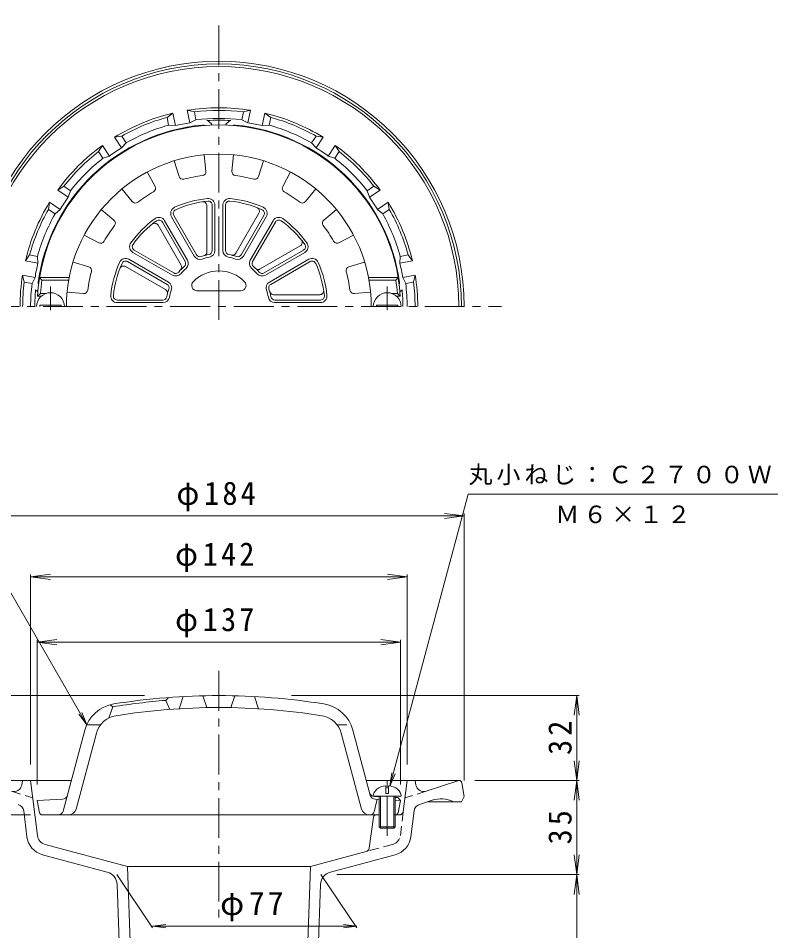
# Model space of a CAD drawing. Units: millimetres, scale not verified. Extents: x -259 to 223, y -346 to 343.
# Drawn here: x -113.6 to 172.8, y -1.2 to 342.8 of the extents above; entities that cross this region are included whole.
import ezdxf

# ---------------------------------------------------------------- set-up
doc = ezdxf.new("R2010")
doc.units = ezdxf.units.MM
doc.header["$LTSCALE"] = 3
doc.linetypes.add('CHAIN1', pattern=[8, 5, -1, 1, -1])
doc.linetypes.add('DASHED1', pattern=[1.8, 1.2, -0.6])
for name, color, linetype, lineweight in [('0-0_通り芯', 3, 'Continuous', 9), ('0-2_仕上', 6, 'Continuous', 9), ('0-4_その他', 7, 'Continuous', 9), ('0-5_寸法', 7, 'Continuous', 9)]:
    doc.layers.add(name, color=color, linetype=linetype, lineweight=lineweight)
doc.styles.add('ＭＳ ゴシック', font='')
doc.styles.get('ＭＳ ゴシック').set_extended_font_data('MS Gothic')

msp = doc.modelspace()

# ---------------------------------------------------------------- linework, layer by layer
at = {"layer": '0-0_通り芯', "linetype": 'CHAIN1'}
for p, q in [((-37.964, 229.104), (-37.964, 342.839)), ((-152.292, 234.1), (68.695, 234.1)), ((-37.964, 96.747), (-37.964, 3.79))]:
    msp.add_line(p, q, dxfattribs=at)
at = {"layer": '0-0_通り芯'}
for p, q in [((-57.513, 305.472), (-55.283, 307.073)), ((-54.344, 302.352), (-55.283, 307.073)), ((-47.215, 307.52), (-49.889, 308.146)), ((-46.628, 304.57), (-47.215, 307.52)), ((-29.3, 304.57), (-28.713, 307.52)), ((-28.713, 307.52), (-26.039, 308.146)), ((-26.978, 303.425), (-26.039, 308.146)), ((-18.415, 305.472), (-20.645, 307.073)), ((-56.927, 302.521), (-57.513, 305.472)), ((-29.3, 304.57), (-26.978, 303.425)), ((-19.001, 302.521), (-18.415, 305.472)), ((-56.927, 302.521), (-54.344, 302.352)), ((-74.607, 298.391), (-77.317, 297.947)), ((-72.936, 295.89), (-74.607, 298.391)), ((-2.992, 295.89), (-1.321, 298.391)), ((-1.321, 298.391), (1.389, 297.947)), ((-1.285, 293.944), (1.389, 297.947)), ((-83.338, 292.557), (-81.89, 294.891)), ((-81.667, 290.057), (-83.338, 292.557)), ((-79.216, 290.889), (-81.89, 294.891)), ((-2.992, 295.89), (-1.285, 293.944)), ((5.739, 290.057), (7.41, 292.557)), ((7.41, 292.557), (5.962, 294.891)), ((-81.667, 290.057), (-79.216, 290.889)), ((-96.421, 279.474), (-98.755, 278.027)), ((-93.92, 277.803), (-96.421, 279.474)), ((17.992, 277.803), (20.493, 279.474)), ((20.493, 279.474), (22.826, 278.027)), ((17.992, 277.803), (18.824, 275.352)), ((18.824, 275.352), (22.827, 278.027)), ((-102.254, 270.744), (-101.81, 273.454)), ((-97.808, 270.779), (-101.81, 273.454)), ((26.326, 270.744), (25.882, 273.454)), ((-99.754, 269.073), (-102.254, 270.744)), ((-99.754, 269.073), (-97.808, 270.779)), ((23.825, 269.073), (26.326, 270.744)), ((-109.335, 253.65), (-110.937, 251.42)), ((-106.385, 253.063), (-109.335, 253.65)), ((30.457, 253.063), (30.288, 250.48)), ((30.288, 250.48), (35.009, 251.42)), ((30.457, 253.063), (33.407, 253.65)), ((33.407, 253.65), (35.009, 251.42)), ((-111.383, 243.352), (-112.01, 246.025)), ((-107.289, 245.086), (-112.01, 246.025)), ((-108.433, 242.765), (-107.289, 245.086)), ((-108.433, 242.765), (-111.383, 243.352)), ((-93.588, 55.441), (-128.617, 55.441)), ((-111.964, 55.441), (-112.306, 53.718)), ((-106.417, 34.698), (-108.964, 55.441)), ((52.689, 55.441), (17.66, 55.441)), ((31.601, 43.758), (33.036, 55.441)), ((36.036, 55.441), (36.378, 53.718)), ((52.536, 55.441), (40.248, 51.449)), ((53.675, 54.606), (54.536, 49.441)), ((54.536, 49.441), (53.536, 47.441)), ((37.703, 46.416), (42.441, 47.956)), ((40.859, 47.441), (53.536, 47.441)), ((-111.58, 43.928), (-110.387, 34.211)), ((20.41, 41.587), (18.68, 29.88)), ((21.399, 42.441), (22.036, 42.441)), ((28.036, 42.441), (30.113, 42.441)), ((35.652, 43.928), (34.459, 34.211)), ((-103.482, 31.322), (-72.464, 23.011)), ((17.584, 28.651), (-3.464, 23.011)), ((-80.034, 20.898), (-104.517, 27.458)), ((4.106, 20.898), (28.589, 27.458)), ((-72.464, 23.011), (-3.464, 23.011)), ((-72.464, 23.011), (-67.414, -120.989)), ((-3.464, 23.011), (-8.514, -120.989)), ((-76.332, 16.247), (-71.414, -120.989)), ((0.404, 16.247), (-4.514, -120.989))]:
    msp.add_line(p, q, dxfattribs=at)
at = {"layer": '0-0_通り芯', "linetype": 'DASHED1'}
for p, q in [((-116.176, 51.449), (-108.154, 48.842)), ((40.248, 51.449), (32.226, 48.842)), ((30.489, 34.698), (31.601, 43.758)), ((27.554, 31.322), (17.584, 28.651))]:
    msp.add_line(p, q, dxfattribs=at)
at = {"layer": '0-0_通り芯'}
for points in [[(-46.628, 304.57), (-48.95, 303.425), (-49.889, 308.146)], [(-19.001, 302.521), (-21.584, 302.352), (-20.645, 307.073)], [(-72.936, 295.89), (-74.643, 293.944), (-77.317, 297.947)], [(5.739, 290.057), (3.288, 290.889), (5.962, 294.891)], [(-93.92, 277.803), (-94.752, 275.352), (-98.755, 278.027)], [(23.825, 269.073), (21.88, 270.779), (25.882, 273.454)], [(-106.385, 253.063), (-106.216, 250.481), (-110.937, 251.42)], [(32.505, 242.765), (31.361, 245.086), (36.082, 246.025)], [(32.505, 242.765), (35.455, 243.352), (36.082, 246.025)]]:
    msp.add_lwpolyline(points, dxfattribs=at)
for centre, radius, start, end in [((-37.964, 234.1), 92.5, 0, 180), ((-37.964, 234.1), 91.5, 0, 180), ((-37.964, 234.1), 90.5, 0, 180), ((-37.964, 234.1), 75, 103.3513, 121.64867), ((-37.964, 234.1), 75, 80.8513, 99.14867), ((-37.964, 234.1), 74, 82.8183, 97.18169), ((-37.964, 234.1), 75, 58.3513, 76.64867), ((-37.964, 234.1), 74, 105.3183, 119.68169), ((-37.964, 234.1), 70.19, 101.25, 103.49538), ((-37.964, 234.1), 70.19, 99.00459, 101.24998), ((-37.964, 234.1), 71, 82.99051, 97.00945), ((-37.964, 234.1), 70.325, 86.30556, 93.69443), ((-43.964, 300.559), 4, 29.91653, 68.45979), ((-31.964, 300.559), 4, 111.53987, 150.08347), ((-37.964, 234.1), 70.19, 78.75, 80.99538), ((-37.964, 234.1), 70.19, 76.50459, 78.74998), ((-37.964, 234.1), 74, 60.3183, 74.68169), ((-37.964, 234.1), 68.728, 95.15883, 172.2486), ((-37.964, 234.1), 71, 105.49051, 119.50945), ((-43.964, 300.559), 2, 67.10666, 95.15874), ((-31.964, 300.559), 2, 84.84123, 112.89334), ((-37.964, 234.1), 68.728, 7.7514, 84.84117), ((-37.964, 234.1), 71, 60.49051, 74.50945), ((-37.964, 234.1), 75, 125.8513, 144.14867), ((-37.964, 234.1), 74, 127.8183, 142.18169), ((-37.964, 234.1), 70.19, 123.75, 125.99538), ((-37.964, 234.1), 70.19, 121.50459, 123.74998), ((-37.964, 234.1), 70.19, 56.25, 58.49538), ((-37.964, 234.1), 70.19, 54.00459, 56.24998), ((-37.964, 234.1), 75, 35.8513, 54.14867), ((-37.964, 234.1), 74, 37.8183, 52.18169), ((-37.964, 234.1), 71, 127.99051, 142.00945), ((-37.964, 234.1), 71, 37.99051, 52.00945), ((-37.964, 234.1), 70.19, 144.00459, 146.24998), ((-37.964, 234.1), 70.19, 33.75, 35.99538), ((-37.964, 234.1), 75, 148.3513, 166.64867), ((-37.964, 234.1), 70.19, 146.25, 148.49538), ((-37.964, 234.1), 70.19, 31.50459, 33.74998), ((-37.964, 234.1), 75, 13.3513, 31.64867), ((-37.964, 234.1), 74, 150.3183, 164.68169), ((-37.964, 234.1), 71, 150.49051, 164.50945), ((-37.964, 234.1), 71, 15.49051, 29.50945), ((-37.964, 234.1), 74, 15.3183, 29.68169), ((-37.964, 234.1), 70.19, 168.75, 170.99538), ((-37.964, 234.1), 70.19, 166.50459, 168.74998), ((-37.964, 234.1), 70.19, 11.25, 13.49538), ((-37.964, 234.1), 70.19, 9.00459, 11.24998), ((-37.964, 234.1), 75, 170.8513, 180), ((-37.964, 234.1), 75, 0, 9.14867), ((-37.964, 234.1), 74, 172.8183, 180), ((-37.964, 234.1), 71, 172.99051, 180), ((-104.083, 243.101), 2, 172.24838, 200.29962), ((28.155, 243.101), 2, 339.70038, 7.75162), ((-37.964, 234.1), 71, 0, 7.00945), ((-37.964, 234.1), 74, 0, 7.18169), ((-37.964, 234.1), 69.403, 174.75266, 180), ((-104.083, 243.101), 4, 221.54225, 237.49084), ((28.155, 243.101), 4, 302.50916, 318.45775), ((-37.964, 234.1), 69.403, 0, 5.24734), ((52.689, 54.441), 1, 9.46233, 90), ((-115.249, 54.302), 3, 251.99994, 348.7693), ((39.321, 54.302), 3, 191.2307, 288.00006), ((45.84, 37.494), 11, 64.73082, 108), ((-114.558, 43.563), 3, 7.0009, 72), ((38.63, 43.563), 3, 108, 172.9991), ((21.399, 41.441), 1, 90, 171.59549), ((30.113, 43.941), 1.5, 270, 353.00104), ((-102.447, 35.186), 4, 187.0002, 254.99979), ((-102.447, 35.186), 8, 187.0002, 254.99979), ((26.519, 35.186), 8, 285.00021, 352.9998), ((17.196, 30.099), 1.5, 285.00024, 351.59529), ((-81.328, 16.068), 5, 2.05234, 74.99979), ((5.4, 16.068), 5, 105.00006, 177.94779)]:
    msp.add_arc(centre, radius, start, end, dxfattribs=at)
at = {"layer": '0-0_通り芯', "linetype": 'DASHED1'}
msp.add_arc((26.519, 35.186), 4, 285.00021, 352.9998, dxfattribs=at)
at = {"layer": '0-2_仕上'}
for p, q in [((-54.786, 289.085), (-52.973, 283.159)), ((-43.464, 291.337), (-42.871, 285.169)), ((-32.464, 291.337), (-33.057, 285.169)), ((-21.142, 289.085), (-22.955, 283.159)), ((-64.949, 284.875), (-62.041, 279.403)), ((-10.979, 284.875), (-13.887, 279.403)), ((-74.547, 278.462), (-70.605, 273.681)), ((-1.381, 278.462), (-5.323, 273.681)), ((-42.464, 254.746), (-42.464, 272.13)), ((-40.464, 255.225), (-40.464, 272.392)), ((-39.464, 255.225), (-39.464, 272.392)), ((-36.464, 272.392), (-36.464, 255.225)), ((-35.464, 272.392), (-35.464, 255.225)), ((-82.325, 270.684), (-77.545, 266.741)), ((-54.945, 268.512), (-46.361, 253.645)), ((-31.538, 254.23), (-22.846, 269.285)), ((-29.567, 253.645), (-20.983, 268.512)), ((6.397, 270.684), (1.617, 266.741)), ((-50.691, 251.145), (-59.275, 266.012)), ((-49.825, 251.645), (-58.409, 266.512)), ((-55.811, 268.012), (-47.227, 253.145)), ((-28.701, 253.145), (-20.117, 268.012)), ((-17.519, 266.512), (-26.103, 251.645)), ((-16.653, 266.012), (-25.237, 251.145)), ((-52.184, 249.73), (-60.876, 264.785)), ((-88.739, 261.085), (-83.267, 258.177)), ((12.811, 261.085), (7.339, 258.177)), ((-69.876, 255.411), (-55.008, 246.828)), ((-22.334, 248.321), (-7.279, 257.012)), ((-20.92, 246.828), (-6.053, 255.411)), ((-57.009, 243.364), (-71.876, 251.947)), ((-70.376, 254.545), (-55.509, 245.962)), ((-20.42, 245.962), (-5.552, 254.545)), ((-4.052, 251.947), (-18.92, 243.364)), ((-92.948, 250.923), (-87.023, 249.11)), ((-58.094, 240.526), (-73.149, 249.218)), ((-57.509, 242.498), (-72.376, 251.081)), ((-3.552, 251.081), (-18.42, 242.498)), ((17.02, 250.923), (11.095, 249.11)), ((-104.719, 244.101), (-105.575, 245.1)), ((-94.402, 245.1), (-105.575, 245.1)), ((18.474, 245.1), (29.647, 245.1)), ((28.791, 244.101), (29.647, 245.1)), ((-94.588, 244.101), (-104.719, 244.101)), ((18.66, 244.101), (28.791, 244.101)), ((-105.279, 239.1), (-106.347, 238.1)), ((-104.864, 238.1), (-106.347, 238.1)), ((-103.065, 239.1), (-105.279, 239.1)), ((-95.2, 239.6), (-89.032, 239.008)), ((-46.225, 240.101), (-29.703, 240.101)), ((-17.318, 238.601), (0.066, 238.601)), ((19.272, 239.6), (13.104, 239.008)), ((27.137, 239.1), (29.351, 239.1)), ((28.936, 238.1), (30.419, 238.1)), ((29.351, 239.1), (30.419, 238.1)), ((-105.464, 234.1), (-105.464, 234.7)), ((-97.464, 234.7), (-105.464, 234.7)), ((-97.464, 234.1), (-97.464, 234.7)), ((-76.256, 236.6), (-59.089, 236.6)), ((-76.256, 235.6), (-59.089, 235.6)), ((-16.839, 236.6), (0.328, 236.6)), ((-16.839, 235.6), (0.328, 235.6)), ((21.536, 234.7), (29.536, 234.7)), ((21.536, 234.1), (21.536, 234.7)), ((29.536, 234.1), (29.536, 234.7)), ((-57.964, 85.637), (-56.964, 86.718)), ((-51.464, 87.077), (-52.964, 82.483)), ((-43.964, 87.369), (-42.464, 82.9)), ((-31.964, 87.369), (-33.464, 82.9)), ((-24.464, 87.077), (-22.964, 82.483)), ((-57.964, 85.637), (-56.464, 82.243)), ((-82.588, 76.441), (-87.789, 76.441)), ((-96.675, 43.924), (-88.497, 74.445)), ((-91.817, 44.665), (-84.15, 73.28)), ((15.889, 44.665), (8.222, 73.28)), ((19.157, 49.855), (12.568, 74.445)), ((25.036, 53.393), (25.036, 50.511)), ((26.036, 53.393), (26.036, 50.511)), ((-96.926, 48.375), (-106.464, 47.941)), ((20.286, 49.511), (30.786, 49.511)), ((20.573, 43.572), (21.786, 48.339)), ((20.727, 49.388), (22.536, 49.306)), ((20.998, 48.375), (22.536, 48.305)), ((22.536, 49.511), (22.536, 38.011)), ((23.036, 49.511), (23.036, 37.511)), ((25.036, 50.511), (26.036, 50.511)), ((28.036, 49.511), (28.036, 37.511)), ((28.536, 49.511), (28.536, 38.011)), ((28.536, 49.033), (29.536, 48.988)), ((29.536, 48.988), (30.536, 47.941)), ((-105.613, 43.262), (-106.464, 47.941)), ((28.536, 48.032), (30.536, 47.941)), ((29.685, 43.262), (30.536, 47.941)), ((-37.964, 42.441), (-104.629, 42.441)), ((-37.964, 42.441), (22.536, 42.441)), ((22.536, 38.011), (28.536, 38.011)), ((22.536, 38.011), (23.036, 37.511)), ((28.536, 38.011), (28.036, 37.511)), ((23.036, 37.511), (28.036, 37.511))]:
    msp.add_line(p, q, dxfattribs=at)
at = {"layer": '0-2_仕上', "linetype": 'CHAIN1'}
for p, q in [((-101.464, 232.825), (-101.464, 241.708)), ((25.536, 232.825), (25.536, 241.708)), ((25.536, 34.511), (25.536, 56.393))]:
    msp.add_line(p, q, dxfattribs=at)
at = {"layer": '0-2_仕上', "linetype": 'DASHED1'}
msp.add_line((6.659, 76.441), (11.861, 76.441), dxfattribs=at)
at = {"layer": '0-2_仕上'}
msp.add_lwpolyline([(-78.964, 83.987), (-77.964, 83.207), (-79.464, 79.009)], dxfattribs=at)
for centre, radius, start, end in [((-37.964, 234.1), 68.5, 3.34764, 176.65236), ((-37.964, 234.1), 57.5, 0, 180), ((-51.539, 283.598), 1.5, 197.01088, 285.33612), ((-37.964, 234.1), 49.825, 97.16351, 105.33641), ((-44.364, 285.025), 1.5, 277.16493, 5.48952), ((-31.564, 285.025), 1.5, 174.51088, 262.83612), ((-37.964, 234.1), 49.825, 74.66351, 82.83641), ((-24.389, 283.598), 1.5, 254.66493, 342.98952), ((-63.365, 278.699), 1.5, 299.66493, 27.98952), ((-12.563, 278.699), 1.5, 152.01088, 240.33612), ((-37.964, 234.1), 49.825, 119.66351, 127.83641), ((-37.964, 234.1), 49.825, 52.16351, 60.33641), ((-69.447, 274.635), 1.5, 219.51088, 307.83612), ((-37.964, 234.1), 41, 95.96355, 114.03645), ((-37.964, 234.1), 40, 95.96353, 114.0365), ((-43.964, 272.13), 1.5, 0.00032, 98.96524), ((-41.964, 272.392), 2.5, 0, 95.96289), ((-41.964, 272.392), 1.5, 0.00032, 95.96295), ((-33.964, 272.392), 2.5, 84.0365, 180), ((-33.964, 272.392), 1.5, 84.0376, 180), ((-37.964, 234.1), 40, 65.96353, 84.0365), ((-37.964, 234.1), 41, 65.96355, 84.03645), ((-6.481, 274.635), 1.5, 232.16493, 320.48952), ((-53.646, 269.262), 2.5, 114.0365, 210), ((-53.646, 269.262), 1.5, 114.0376, 210), ((-24.145, 270.035), 1.5, 330.00032, 68.96524), ((-22.282, 269.262), 1.5, 330.00032, 65.96295), ((-22.282, 269.262), 2.5, 330, 65.96289), ((-78.499, 265.584), 1.5, 322.16493, 50.48952), ((-37.964, 234.1), 41, 125.96355, 144.03645), ((-37.964, 234.1), 40, 125.96353, 144.0365), ((-62.175, 264.035), 1.5, 30.00032, 128.96524), ((-60.574, 265.262), 2.5, 30, 125.96289), ((-60.574, 265.262), 1.5, 30.00032, 125.96295), ((-15.354, 265.262), 2.5, 54.0365, 150), ((-15.354, 265.262), 1.5, 54.0376, 150), ((-37.964, 234.1), 40, 35.96353, 54.0365), ((-37.964, 234.1), 41, 35.96355, 54.03645), ((2.571, 265.584), 1.5, 129.51088, 217.83612), ((-37.964, 234.1), 49.825, 142.16351, 150.33641), ((-37.964, 234.1), 49.825, 29.66351, 37.83641), ((-82.563, 259.502), 1.5, 242.01088, 330.33612), ((-69.126, 256.71), 2.5, 144.0365, 240), ((-8.029, 258.311), 1.5, 300.00032, 38.96524), ((-6.803, 256.71), 2.5, 300, 35.96289), ((6.635, 259.502), 1.5, 209.66493, 297.98952), ((-69.126, 256.71), 1.5, 144.0376, 240), ((-43.964, 254.746), 1.5, 286.20583, 0.00032), ((-41.964, 255.225), 1.5, 280.72307, 0.00032), ((-41.964, 255.225), 2.5, 280.72171, 0), ((-33.964, 255.225), 2.5, 180, 259.2773), ((-33.964, 255.225), 1.5, 180, 259.27898), ((-6.803, 256.71), 1.5, 300.00032, 35.96295), ((-73.126, 249.782), 2.5, 60, 155.96289), ((-73.126, 249.782), 1.5, 60.00032, 155.96295), ((-51.99, 250.395), 2.5, 310.72171, 30), ((-45.062, 254.395), 2.5, 210, 289.2773), ((-45.062, 254.395), 1.5, 210, 289.27898), ((-37.964, 234.1), 20, 100.72209, 109.2778), ((-37.964, 234.1), 19, 100.72221, 109.27795), ((-37.964, 234.1), 19, 70.72221, 79.27795), ((-37.964, 234.1), 20, 70.72209, 79.2778), ((-32.837, 254.98), 1.5, 256.20583, 330.00032), ((-30.866, 254.395), 2.5, 250.72171, 330), ((-30.866, 254.395), 1.5, 250.72307, 330.00032), ((-23.938, 250.395), 2.5, 150, 229.2773), ((-2.802, 249.782), 2.5, 24.0365, 120), ((-2.802, 249.782), 1.5, 24.0376, 120), ((-87.462, 247.675), 1.5, 344.66493, 72.98952), ((-37.964, 234.1), 41, 155.96355, 174.03645), ((-37.964, 234.1), 40, 155.96353, 174.0365), ((-73.899, 247.919), 1.5, 60.00032, 158.96524), ((-37.964, 234.1), 20, 130.72209, 139.2778), ((-53.483, 248.98), 1.5, 316.20583, 30.00032), ((-37.964, 234.1), 19, 130.72221, 139.27795), ((-51.99, 250.395), 1.5, 310.72307, 30.00032), ((-37.964, 234.1), 19, 40.72221, 49.27795), ((-23.938, 250.395), 1.5, 150, 229.27898), ((-37.964, 234.1), 20, 40.72209, 49.2778), ((-23.084, 249.62), 1.5, 226.20583, 300.00032), ((-37.964, 234.1), 40, 5.96353, 24.0365), ((-37.964, 234.1), 41, 5.96355, 24.03645), ((11.534, 247.675), 1.5, 107.01088, 195.33612), ((-37.964, 234.1), 49.825, 164.66351, 172.83641), ((-54.259, 248.127), 2.5, 240, 319.2773), ((-54.259, 248.127), 1.5, 240, 319.27898), ((-37.964, 234.1), 13.5, 44.07935, 135.92065), ((-21.67, 248.127), 2.5, 220.72171, 300), ((-21.67, 248.127), 1.5, 220.72307, 300.00032), ((-37.964, 234.1), 49.825, 7.16351, 15.33641), ((-37.964, 234.1), 67.5, 171.48036, 175.752), ((-58.259, 241.199), 1.5, 340.72307, 60.00032), ((-58.259, 241.199), 2.5, 340.72171, 60), ((-46.225, 242.101), 2, 135.92184, 270), ((-29.703, 242.101), 2, 270, 44.07816), ((-17.67, 241.199), 2.5, 120, 199.2773), ((-17.67, 241.199), 1.5, 120, 199.27898), ((-37.964, 234.1), 67.5, 4.248, 8.51964), ((-101.464, 234.1), 5.25, 0, 180), ((-88.889, 240.501), 1.5, 264.51088, 352.83612), ((-76.256, 238.1), 2.5, 174.0365, 270), ((-76.256, 238.1), 1.5, 174.0376, 270), ((-59.089, 238.1), 1.5, 270, 349.27898), ((-59.089, 238.1), 2.5, 270, 349.2773), ((-58.844, 239.227), 1.5, 346.20583, 60.00032), ((-37.964, 234.1), 20, 160.72209, 169.2778), ((-37.964, 234.1), 19, 160.72221, 169.27795), ((-37.964, 234.1), 19, 10.72221, 19.27795), ((-16.839, 238.1), 2.5, 190.72171, 270), ((-37.964, 234.1), 20, 10.72209, 19.2778), ((-17.318, 240.101), 1.5, 196.20583, 270.00032), ((-16.839, 238.1), 1.5, 190.72307, 270.00032), ((0.066, 240.101), 1.5, 270.00032, 8.96524), ((0.328, 238.1), 2.5, 270, 5.96289), ((0.328, 238.1), 1.5, 270.00032, 5.96295), ((12.961, 240.501), 1.5, 187.16493, 275.48952), ((25.536, 234.1), 5.25, 0, 180), ((-37.964, -162.559), 250, 90, 99.1216), ((-37.964, -162.559), 250, 80.8784, 90), ((-75.456, 70.951), 13.5, 99.12167, 165.00002), ((-37.964, -162.559), 249, 94.60704, 99.2442), ((-37.964, -162.559), 245.5, 90, 99.12161), ((-37.964, -162.559), 245.5, 80.87839, 90), ((-0.472, 70.951), 13.5, 14.99998, 80.87833), ((-75.457, 70.951), 9, 99.12141, 165.00002), ((-0.472, 70.951), 9, 14.99998, 80.87859), ((-97.017, 50.373), 2, 272.6017, 345.00023), ((20.817, 51.386), 2, 194.99977, 267.3983), ((21.089, 50.373), 2, 195.00081, 267.3983), ((-104.629, 43.441), 1, 190.3056, 270), ((-98.606, 44.441), 2, 270, 345.00078), ((-94.715, 45.441), 3, 270, 345.00027), ((18.787, 45.441), 3, 194.99973, 270), ((19.12, 43.941), 1.5, 270, 345.72995), ((28.701, 43.441), 1, 270, 349.6944)]:
    msp.add_arc(centre, radius, start, end, dxfattribs=at)
for start_param, end_param in [(1.6661844, 3.1415927), (6.2831853, 7.7585936)]:
    msp.add_ellipse((25.536, 49.511), major_axis=(5.25, 0), ratio=0.7428, start_param=start_param, end_param=end_param, dxfattribs=at)
at = {"layer": '0-4_その他'}
for p, q in [((-129.464, 155.162), (54.536, 155.162)), ((54.536, 155.162), (47.1, 156.141)), ((54.536, 155.162), (47.1, 154.183)), ((54.536, 156.062), (54.536, 55.441)), ((-108.964, 132.238), (-101.528, 133.217)), ((-108.964, 133.138), (-108.964, 61.441)), ((-108.964, 132.238), (33.036, 132.238)), ((-108.964, 132.238), (-101.528, 131.259)), ((33.036, 132.238), (25.6, 133.217)), ((33.036, 132.238), (25.6, 131.259)), ((33.036, 133.138), (33.036, 61.441)), ((-106.464, 107.567), (-99.028, 108.546)), ((-106.464, 108.467), (-106.464, 53.941)), ((-106.464, 107.567), (30.536, 107.567)), ((-106.464, 107.567), (-99.028, 106.588)), ((30.536, 107.567), (23.1, 108.546)), ((30.536, 107.567), (23.1, 106.588)), ((30.536, 108.467), (30.536, 53.941)), ((-142.713, 87.441), (-65.992, 87.441)), ((97.886, 87.441), (-10.595, 87.441)), ((96.986, 87.441), (96.007, 80.005)), ((96.986, 55.441), (96.986, 87.441)), ((96.986, 87.441), (97.965, 80.005)), ((96.986, 55.441), (96.007, 62.877)), ((96.986, 55.441), (97.965, 62.877)), ((97.886, 55.441), (58.536, 55.441)), ((96.986, 55.441), (96.007, 48.006)), ((96.986, 19.941), (96.986, 55.441)), ((96.986, 55.441), (97.965, 48.006)), ((-142.713, 42.441), (-109.068, 42.441)), ((96.986, 19.941), (96.007, 27.377)), ((96.986, 19.941), (97.965, 27.377)), ((-76.464, 19.941), (-62.953, -0.103)), ((0.536, 19.941), (14.047, -0.103)), ((97.886, 19.941), (6.536, 19.941)), ((96.986, 19.941), (96.007, 12.505)), ((96.986, -120.989), (96.986, 19.941)), ((96.986, 19.941), (97.965, 12.505)), ((-62.953, 0.497), (-57.996, 1.15)), ((-62.953, 0.497), (14.047, 0.497)), ((-62.953, 0.497), (-57.996, -0.156)), ((14.047, 0.497), (9.09, 1.15)), ((14.047, 0.497), (9.09, -0.156))]:
    msp.add_line(p, q, dxfattribs=at)
at = {"layer": '0-5_寸法'}
for p, q in [((-87.789, 76.441), (-139.804, 166.534)), ((26.561, 53.336), (56.051, 163.396)), ((56.051, 163.396), (172.829, 163.396)), ((-87.789, 76.441), (-90.833, 80.408)), ((-87.789, 76.441), (-89.703, 81.061)), ((26.561, 53.336), (27.213, 58.293)), ((26.561, 53.336), (28.474, 57.955))]:
    msp.add_line(p, q, dxfattribs=at)

# ---------------------------------------------------------------- texts
at = {"layer": '0-4_その他', "color": 2, "char_height": 8.798, "attachment_point": 7, "style": 'ＭＳ ゴシック'}
for s, insert in [('\\T1.21;\\W0.95;φ184', (-53.964, 156.962)), ('\\T1.21;\\W0.95;φ142', (-54.464, 134.038)), ('\\T1.21;\\W0.95;φ137', (-54.464, 109.367)), ('\\T1.19;φ77', (-37.496, 2.319))]:
    msp.add_mtext(s, dxfattribs=dict(at, insert=insert))
at = {"layer": '0-4_その他', "color": 2, "char_height": 8.798, "attachment_point": 7, "rotation": 90, "style": 'ＭＳ ゴシック'}
for s, insert in [('\\T1.27;\\W0.95;32', (95.186, 65.066)), ('\\T1.27;\\W0.95;35', (95.186, 31.316))]:
    msp.add_mtext(s, dxfattribs=dict(at, insert=insert))
at = {"layer": '0-5_寸法', "char_height": 6.598, "attachment_point": 7, "style": 'ＭＳ ゴシック'}
for s, insert in [('\\T1.17;丸小ねじ：Ｃ２７００Ｗ', (56.229, 166.76)), ('\\T1.17;Ｍ６×１２', (88.94, 152.383))]:
    msp.add_mtext(s, dxfattribs=dict(at, insert=insert))

doc.saveas('drawing.dxf')
